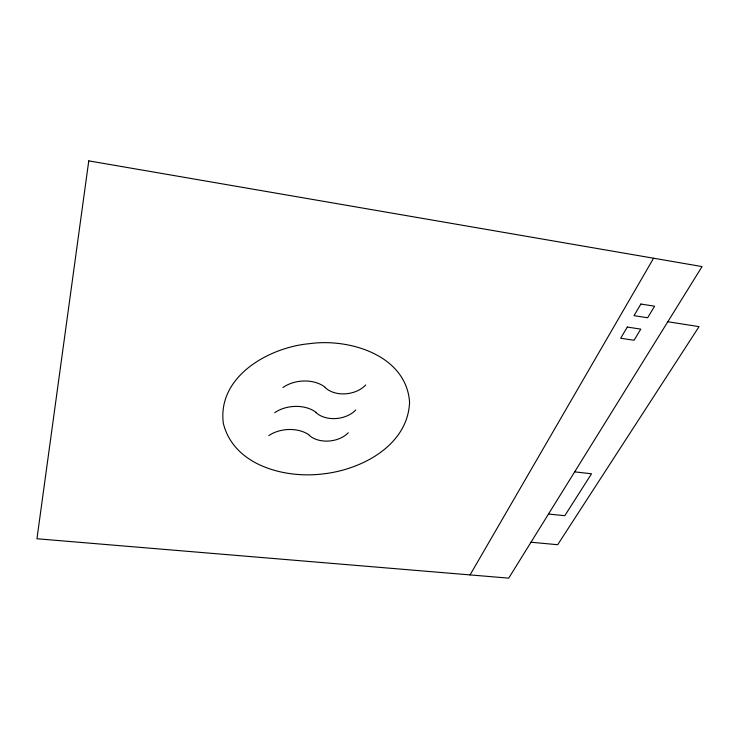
<?xml version="1.0" encoding="UTF-8"?>
<svg xmlns="http://www.w3.org/2000/svg" width="739" height="739" viewBox="0 0 739 739"><rect width="100%" height="100%" fill="white"/><g stroke="black" fill="none" stroke-linecap="round" stroke-linejoin="round"><path stroke-width="1.11" d="M470.069 574.914L653.581 258.225M530.999 542.223L557.686 544.717L699.048 326.629L667.816 321.751M548.486 514.048L564.808 515.693L591.523 473.764L574.665 471.87M355.755 409.988A24.332 16.886 -7.4 0 1 316.052 412.621M274.705 412.676A28.507 19.399 -5.3 0 1 316.246 412.51M348.263 432.777A23.851 16.212 -6.9 0 1 309.336 435.419M268.784 435.594A27.953 18.632 -5.1 0 1 309.521 435.308M365.713 384.973A24.867 17.634 -8 0 1 325.178 387.578M282.972 387.495A29.107 20.249 -5.7 0 1 325.372 387.458M409.572 402.182C407.928 445.478 361.362 469.81 322.971 473.911C284.848 478.752 233.69 465.45 223.326 423.318C217.183 376.373 269.153 347.21 309.669 343.653C349.473 338.102 406.302 355.265 409.572 402.182M88.763 160.862L36.95 538.759L508.718 578.138L702.05 266.576L88.763 160.862M627.291 327.063L620.677 338.259L634.071 340.263L640.778 329.123L627.291 327.063M640.889 304.034L634.025 315.655L647.613 317.779L654.578 306.214L640.889 304.034"/></g></svg>
